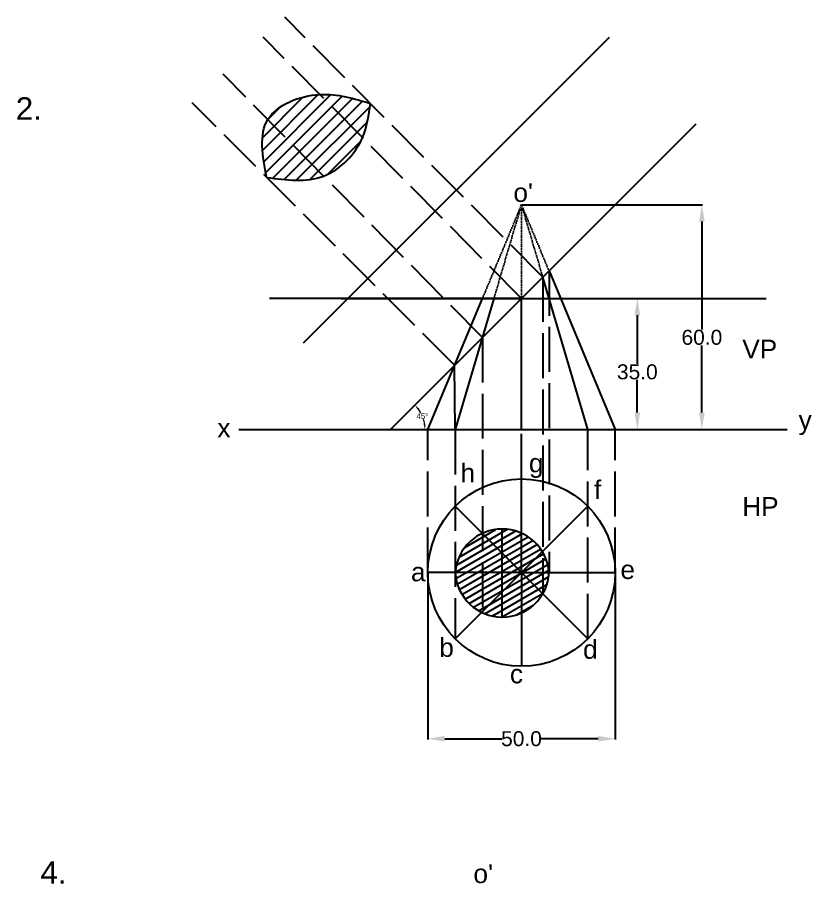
# Model space of a CAD drawing. Header units: millimetres. Extents: x 32535 to 33350, y 23508 to 24028.
# Drawn here: x 32852 to 33064, y 23797.3 to 24028.5 of the extents above; entities that cross this region are included whole.
import ezdxf

# ---------------------------------------------------------------- set-up
doc = ezdxf.new("R2010")
doc.units = ezdxf.units.MM
doc.header["$MEASUREMENT"] = 0
doc.linetypes.add('ACAD_ISO02W100', pattern=[15, 12, -3])
doc.linetypes.add('DOTX2', pattern=[0.5, 0, -0.5])
doc.styles.get("Standard").update_dxf_attribs({"font": 'arial.ttf'})
doc.dimstyles.get("Standard").update_dxf_attribs({"dimtxt": 0.18, "dimasz": 0.18, "dimexe": 0.18, "dimexo": 0.0625, "dimgap": 0.09, "dimtad": 0, "dimtih": 1, "dimtoh": 1, "dimdec": 4, "dimzin": 0, "dimdsep": 46, "dimtxsty": 'Standard', "dimcen": 0.09, "dimadec": 0, "dimazin": 0, "dimtfac": 1, "dimtdec": 4, "dimtofl": 0, "dimtmove": 0, "dimatfit": 3, "dimfxl": 1, "dimtolj": 1, "dimtzin": 0, "dimarcsym": 0})

# ---------------------------------------------------------------- blocks, each defined once
blk = doc.blocks.new('*U95')
blk.add_line((-12.5, 0), (12.5, 0))
blk = doc.blocks.new('*U96')
at = {"color": 0, "linetype": 'ByBlock', "lineweight": -2, "transparency": 16777216}
for p, rotation in [((652.07, 423.77), 90), ((643.23, 420.11), 135), ((660.91, 420.11), 45), ((639.57, 411.27), 180), ((643.23, 402.43), 225.0000000000001), ((652.07, 398.77), 270), ((660.91, 402.43), 315.0000000000001)]:
    blk.add_blockref('*U95', p, dxfattribs=dict(at, rotation=rotation))
blk.add_blockref('*U95', (664.57, 411.27), dxfattribs=at)
blk = doc.blocks.new('*D97')
at = {"color": 0, "lineweight": -2, "transparency": 16777216}
for p, q in [((32961.58, 23880.24), (32961.58, 23835.77)), ((33011.58, 23880.24), (33011.58, 23835.77)), ((32966.08, 23835.95), (32981.3, 23835.95)), ((33007.08, 23835.95), (32991.86, 23835.95))]:
    blk.add_line(p, q, dxfattribs=at)
at = {"color": 0, "transparency": 16777216}
for points in [[(32966.08, 23836.7), (32966.08, 23835.2), (32961.58, 23835.95)], [(33007.08, 23836.7), (33007.08, 23835.2), (33011.58, 23835.95)]]:
    blk.add_solid(points, dxfattribs=at)
at = {"layer": 'Defpoints', "color": 0, "transparency": 16777216}
for p in [(32961.58, 23880.31), (33011.58, 23880.31), (33011.58, 23835.95)]:
    blk.add_point(p, dxfattribs=at)
at = {"color": 0, "transparency": 16777216, "insert": (32986.58, 23835.95), "char_height": 4, "attachment_point": 5}
blk.add_mtext('\\A1;50.0', dxfattribs=at)
blk = doc.blocks.new('*D98')
at = {"color": 0, "lineweight": -2, "transparency": 16777216}
for p, q in [((32986.64, 23953.48), (33017.67, 23953.48)), ((33017.49, 23948.98), (33017.49, 23935.98)), ((33017.49, 23922.98), (33017.49, 23931.72)), ((32986.64, 23918.48), (33017.67, 23918.48))]:
    blk.add_line(p, q, dxfattribs=at)
at = {"color": 0, "transparency": 16777216}
for points in [[(33016.74, 23948.98), (33018.24, 23948.98), (33017.49, 23953.48)], [(33016.74, 23922.98), (33018.24, 23922.98), (33017.49, 23918.48)]]:
    blk.add_solid(points, dxfattribs=at)
at = {"layer": 'Defpoints', "color": 0, "transparency": 16777216}
for p in [(32986.58, 23953.48), (32986.58, 23918.48), (33017.49, 23918.48)]:
    blk.add_point(p, dxfattribs=at)
at = {"color": 0, "transparency": 16777216, "insert": (33017.49, 23933.85), "char_height": 4, "attachment_point": 5}
blk.add_mtext('\\A1;35.0', dxfattribs=at)
blk = doc.blocks.new('*D99')
at = {"color": 0, "lineweight": 5, "transparency": 16777216}
for start, end in [(28.3512, 35.6988), (9.3012, 16.8874)]:
    blk.add_arc((32951.58, 23918.48), 9.25, start, end, dxfattribs=at)
at = {"color": 0, "transparency": 16777216}
for points in [[(32958.9, 23923.72), (32959.28, 23924.04), (32958.12, 23925.02)], [(32960.96, 23920), (32960.46, 23919.96), (32960.83, 23918.48)]]:
    blk.add_solid(points, dxfattribs=at)
at = {"layer": 'Defpoints', "color": 0, "transparency": 16777216}
for p in [(33033.17, 24000.07), (32960.52, 23920.88), (32911.16, 23918.48), (32951.58, 23918.48), (33057.52, 23918.48)]:
    blk.add_point(p, dxfattribs=at)
at = {"color": 0, "transparency": 16777216, "insert": (32960.13, 23922.02), "char_height": 1.5, "attachment_point": 5}
blk.add_mtext('\\A1;45°', dxfattribs=at)
blk = doc.blocks.new('*D100')
at = {"color": 0, "lineweight": -2, "transparency": 16777216}
for p, q in [((32986.64, 23978.48), (33034.9, 23978.48)), ((33034.72, 23973.98), (33034.72, 23945.19)), ((33034.72, 23922.98), (33034.72, 23940.93)), ((32986.64, 23918.48), (33034.9, 23918.48))]:
    blk.add_line(p, q, dxfattribs=at)
at = {"color": 0, "transparency": 16777216}
for points in [[(33033.97, 23973.98), (33035.47, 23973.98), (33034.72, 23978.48)], [(33033.97, 23922.98), (33035.47, 23922.98), (33034.72, 23918.48)]]:
    blk.add_solid(points, dxfattribs=at)
at = {"layer": 'Defpoints', "color": 0, "transparency": 16777216}
for p in [(32986.58, 23978.48), (33034.72, 23978.48), (32986.58, 23918.48)]:
    blk.add_point(p, dxfattribs=at)
at = {"color": 0, "transparency": 16777216, "insert": (33034.72, 23943.06), "char_height": 4, "attachment_point": 5}
blk.add_mtext('\\A1;60.0', dxfattribs=at)

msp = doc.modelspace()

# ---------------------------------------------------------------- hatches: boundary and pattern name
h = msp.add_hatch()
h.set_pattern_fill('_USER', color=2, scale=2.4, angle=45, pattern_type=0)
h.set_pattern_definition([(45, (-200.9916, 86.1305), (-1.69705627, 1.69705627), [])])
edge = h.paths.add_edge_path()
edge.add_spline(control_points=[(32944.15865, 23996.36277), (32945.4078, 23999.2584), (32945.83512, 24002.36376), (32946.26243, 24005.46911)], knot_values=[0, 0, 0, 0, 9.346194901, 9.346194901, 9.346194901, 9.346194901], degree=3, periodic=0)
edge.add_spline(control_points=[(32946.26243, 24005.46911), (32941.9243, 24006.80646), (32937.58617, 24008.1438), (32932.77539, 24007.86869)], knot_values=[0, 0, 0, 0, 13.698845478, 13.698845478, 13.698845478, 13.698845478], degree=3, periodic=0)
edge.add_line((32932.77539, 24007.86869), (32944.15865, 23996.36277))
edge = h.paths.add_edge_path()
edge.add_spline(control_points=[(32932.77539, 24007.86869), (32927.36685, 24007.5594), (32921.36091, 24005.21206), (32918.89523, 24001.19551)], knot_values=[0, 0, 0, 0, 15.400978366, 15.400978366, 15.400978366, 15.400978366], degree=3, periodic=0)
edge.add_line((32918.89523, 24001.19551), (32933.74359, 23986.11086))
edge.add_spline(control_points=[(32933.74359, 23986.11086), (32938.2428, 23987.82004), (32942.20542, 23991.83501), (32944.15865, 23996.36277)], knot_values=[0, 0, 0, 0, 14.614218386, 14.614218386, 14.614218386, 14.614218386], degree=3, periodic=0)
edge.add_line((32944.15865, 23996.36277), (32932.77539, 24007.86869))
edge = h.paths.add_edge_path()
edge.add_spline(control_points=[(32918.89523, 24001.19551), (32916.42209, 23997.16682), (32917.51066, 23991.4588), (32918.59924, 23985.75078)], knot_values=[0, 0, 0, 0, 15.447566344, 15.447566344, 15.447566344, 15.447566344], degree=3, periodic=0)
edge.add_spline(control_points=[(32918.59924, 23985.75078), (32923.83954, 23985.04498), (32929.07984, 23984.33917), (32933.74359, 23986.11086)], knot_values=[0, 0, 0, 0, 15.148629304, 15.148629304, 15.148629304, 15.148629304], degree=3, periodic=0)
edge.add_line((32933.74359, 23986.11086), (32918.89523, 24001.19551))
h = msp.add_hatch()
h.set_pattern_fill('LINE', color=2, scale=12, angle=30)
h.set_pattern_definition([(30, (9.8564, 95.2249), (-0.75, 1.299038106), [])])
edge = h.paths.add_edge_path()
edge.add_arc((32981.41938, 23879.37956), 12.54955, 4.2337319, 175.7662681)
edge.add_arc((32981.41938, 23880.95854), 12.5323, 182.9844874, 357.0155126)

# ---------------------------------------------------------------- linework, layer by layer
at = {"linetype": 'ACAD_ISO02W100'}
for p, q in [((32992.27117, 23959.172), (32923.40148, 24028.4734)), ((32986.58174, 23953.48257), (32917.64303, 24023.16411)), ((32976.13946, 23943.04029), (32906.96327, 24013.31736)), ((32968.7246, 23935.62543), (32898.67471, 24005.67531)), ((32993.93468, 23960.83551), (32993.93468, 23880.30603)), ((32992.27117, 23959.172), (32992.27117, 23874.6166)), ((32976.13946, 23943.04029), (32976.13946, 23869.59275)), ((32961.58174, 23880.30603), (32961.58174, 23918.48257)), ((32968.90407, 23918.48257), (32968.90407, 23862.62837)), ((32986.58174, 23905.30603), (32986.58174, 23918.48257)), ((33004.25941, 23862.62837), (33004.25941, 23918.48257)), ((33011.58174, 23880.30603), (33011.58174, 23918.48257))]:
    msp.add_line(p, q, dxfattribs=at)
at = {"color": 3}
for p, q in [((32928.45124, 23941.61307), (33010.03816, 24023.19998)), ((32951.58174, 23918.48257), (33033.16866, 24000.06948)), ((32911.15799, 23918.48257), (33057.51537, 23918.48257))]:
    msp.add_line(p, q, dxfattribs=at)
at = {"color": 5, "linetype": 'DOTX2'}
for p, q in [((32976.16507, 23953.48257), (32986.45771, 23978.18489)), ((32979.21604, 23953.48257), (32986.49403, 23978.18489)), ((32986.58174, 23953.48257), (32986.58174, 23978.18489)), ((32993.93468, 23960.83551), (32986.64376, 23978.33373)), ((32992.27117, 23959.172), (32986.66945, 23978.18489))]:
    msp.add_line(p, q, dxfattribs=at)
at = {"color": 5}
for p, q in [((32986.45771, 23978.18489), (32986.58174, 23978.48257)), ((32986.58174, 23978.48257), (32986.49403, 23978.18489)), ((32986.58174, 23978.18489), (32986.58174, 23978.48257)), ((32986.66945, 23978.18489), (32986.58174, 23978.48257)), ((32986.58174, 23978.48257), (32986.70577, 23978.18489)), ((32993.93468, 23960.83551), (33011.58174, 23918.48257)), ((33004.25941, 23918.48257), (32992.27117, 23959.172)), ((32961.58174, 23918.48257), (32976.16507, 23953.48257)), ((32979.21604, 23953.48257), (32968.90407, 23918.48257)), ((32986.58174, 23918.48257), (32986.58174, 23953.48257))]:
    msp.add_line(p, q, dxfattribs=at)
for p, q in [((32986.58174, 23953.48257), (32919.30387, 23953.48257)), ((32938.44783, 23953.48257), (33025.265, 23953.48257)), ((32986.58174, 23953.48257), (32986.58174, 23953.48257)), ((32986.58174, 23953.48257), (33051.85078, 23953.48257)), ((32968.90407, 23918.48257), (32968.7246, 23935.62543)), ((32981.41938, 23868.42623), (32981.41938, 23891.92911))]:
    msp.add_line(p, q)
msp.add_circle((32986.58174, 23880.30603), 25, dxfattribs=at)
at = {"color": 1}
for centre, radius, start, end in [((32981.41938, 23879.37956), 12.54955, 4.2337319, 175.7662681), ((32981.41938, 23880.95854), 12.5323, 182.9844874, 357.0155126)]:
    msp.add_arc(centre, radius, start, end, dxfattribs=at)
for points in [[(32918.59924, 23985.75078), (32918.89523, 24001.19551), (32932.77539, 24007.86869), (32946.26243, 24005.46911)], [(32918.59924, 23985.75078), (32933.74359, 23986.11086), (32944.15865, 23996.36277), (32946.26243, 24005.46911)]]:
    msp.add_spline(points, degree=3, dxfattribs=at)

# ---------------------------------------------------------------- block references
msp.add_blockref('*U96', (32334.51272, 23469.03545))

# ---------------------------------------------------------------- texts
for s, height, p in [('2.', 6, (32851.61797, 24001.14828)), ("o'", 5, (32984.42517, 23979.21332)), ('VP', 5, (33045.5055, 23937.44152)), ('y', 5, (33060.54015, 23918.48257)), ('x', 5, (32905.42837, 23916.38625)), ('g', 5, (32988.57305, 23907.03389)), ('h', 5, (32970.30421, 23904.37919)), ('f', 5, (33005.92844, 23899.89936)), ('HP', 5, (33045.49145, 23895.43682)), ('e', 5, (33012.98685, 23878.57871)), ('a', 5, (32957.08608, 23877.9739)), ('b', 5, (32964.64272, 23857.81469)), ('d', 5, (33003.01255, 23857.30439)), ('c', 5, (32983.49813, 23850.75058)), ('4.', 6, (32858.20544, 23797.28213))]:
    msp.add_text(s, height=height).set_placement(p)
at = {"color": 0, "transparency": 33554687}
msp.add_text("o'", height=5.050588, dxfattribs=at).set_placement((32973.72911, 23797.43068))

# ---------------------------------------------------------------- dimensions: what is measured, and where the dimension line sits
at = {"color": 6}
dim = msp.add_angular_dim_2l(base=(32960.51674, 23920.87669), line1=((32911.15799, 23918.48257), (33057.51537, 23918.48257)), line2=((32951.58174, 23918.48257), (33033.16866, 24000.06948)), dimstyle='Standard', override={"dimtxt": 1.5, "dimasz": 1.5, "dimlwd": 5}, dxfattribs=at)
dim.commit()
dim.dimension.update_dxf_attribs({"geometry": '*D99', "text_midpoint": (32960.1278, 23922.02246)})
for base, p1, p2, picture, middle in [((33034.72232, 23978.48257), (32986.58174, 23918.48257), (32986.58174, 23978.48257), '*D100', (33034.72232, 23943.06092)), ((33017.49255, 23918.48257), (32986.58174, 23953.48257), (32986.58174, 23918.48257), '*D98', (33017.49255, 23933.84891))]:
    dim = msp.add_linear_dim(base=base, p1=p1, p2=p2, angle=90, dimstyle='Standard', override={"dimtxt": 4, "dimasz": 4.5, "dimdec": 1}, dxfattribs=at)
    dim.commit()
    dim.dimension.update_dxf_attribs({"geometry": picture, "text_midpoint": middle, "dimtype": 160})
dim = msp.add_linear_dim(base=(33011.58174, 23835.95311), p1=(32961.58174, 23880.30603), p2=(33011.58174, 23880.30603), dimstyle='Standard', override={"dimtxt": 4, "dimasz": 4.5, "dimdec": 1}, dxfattribs=at)
dim.commit()
dim.dimension.update_dxf_attribs({"geometry": '*D97', "text_midpoint": (32986.58174, 23835.95311)})

doc.saveas('drawing.dxf')
